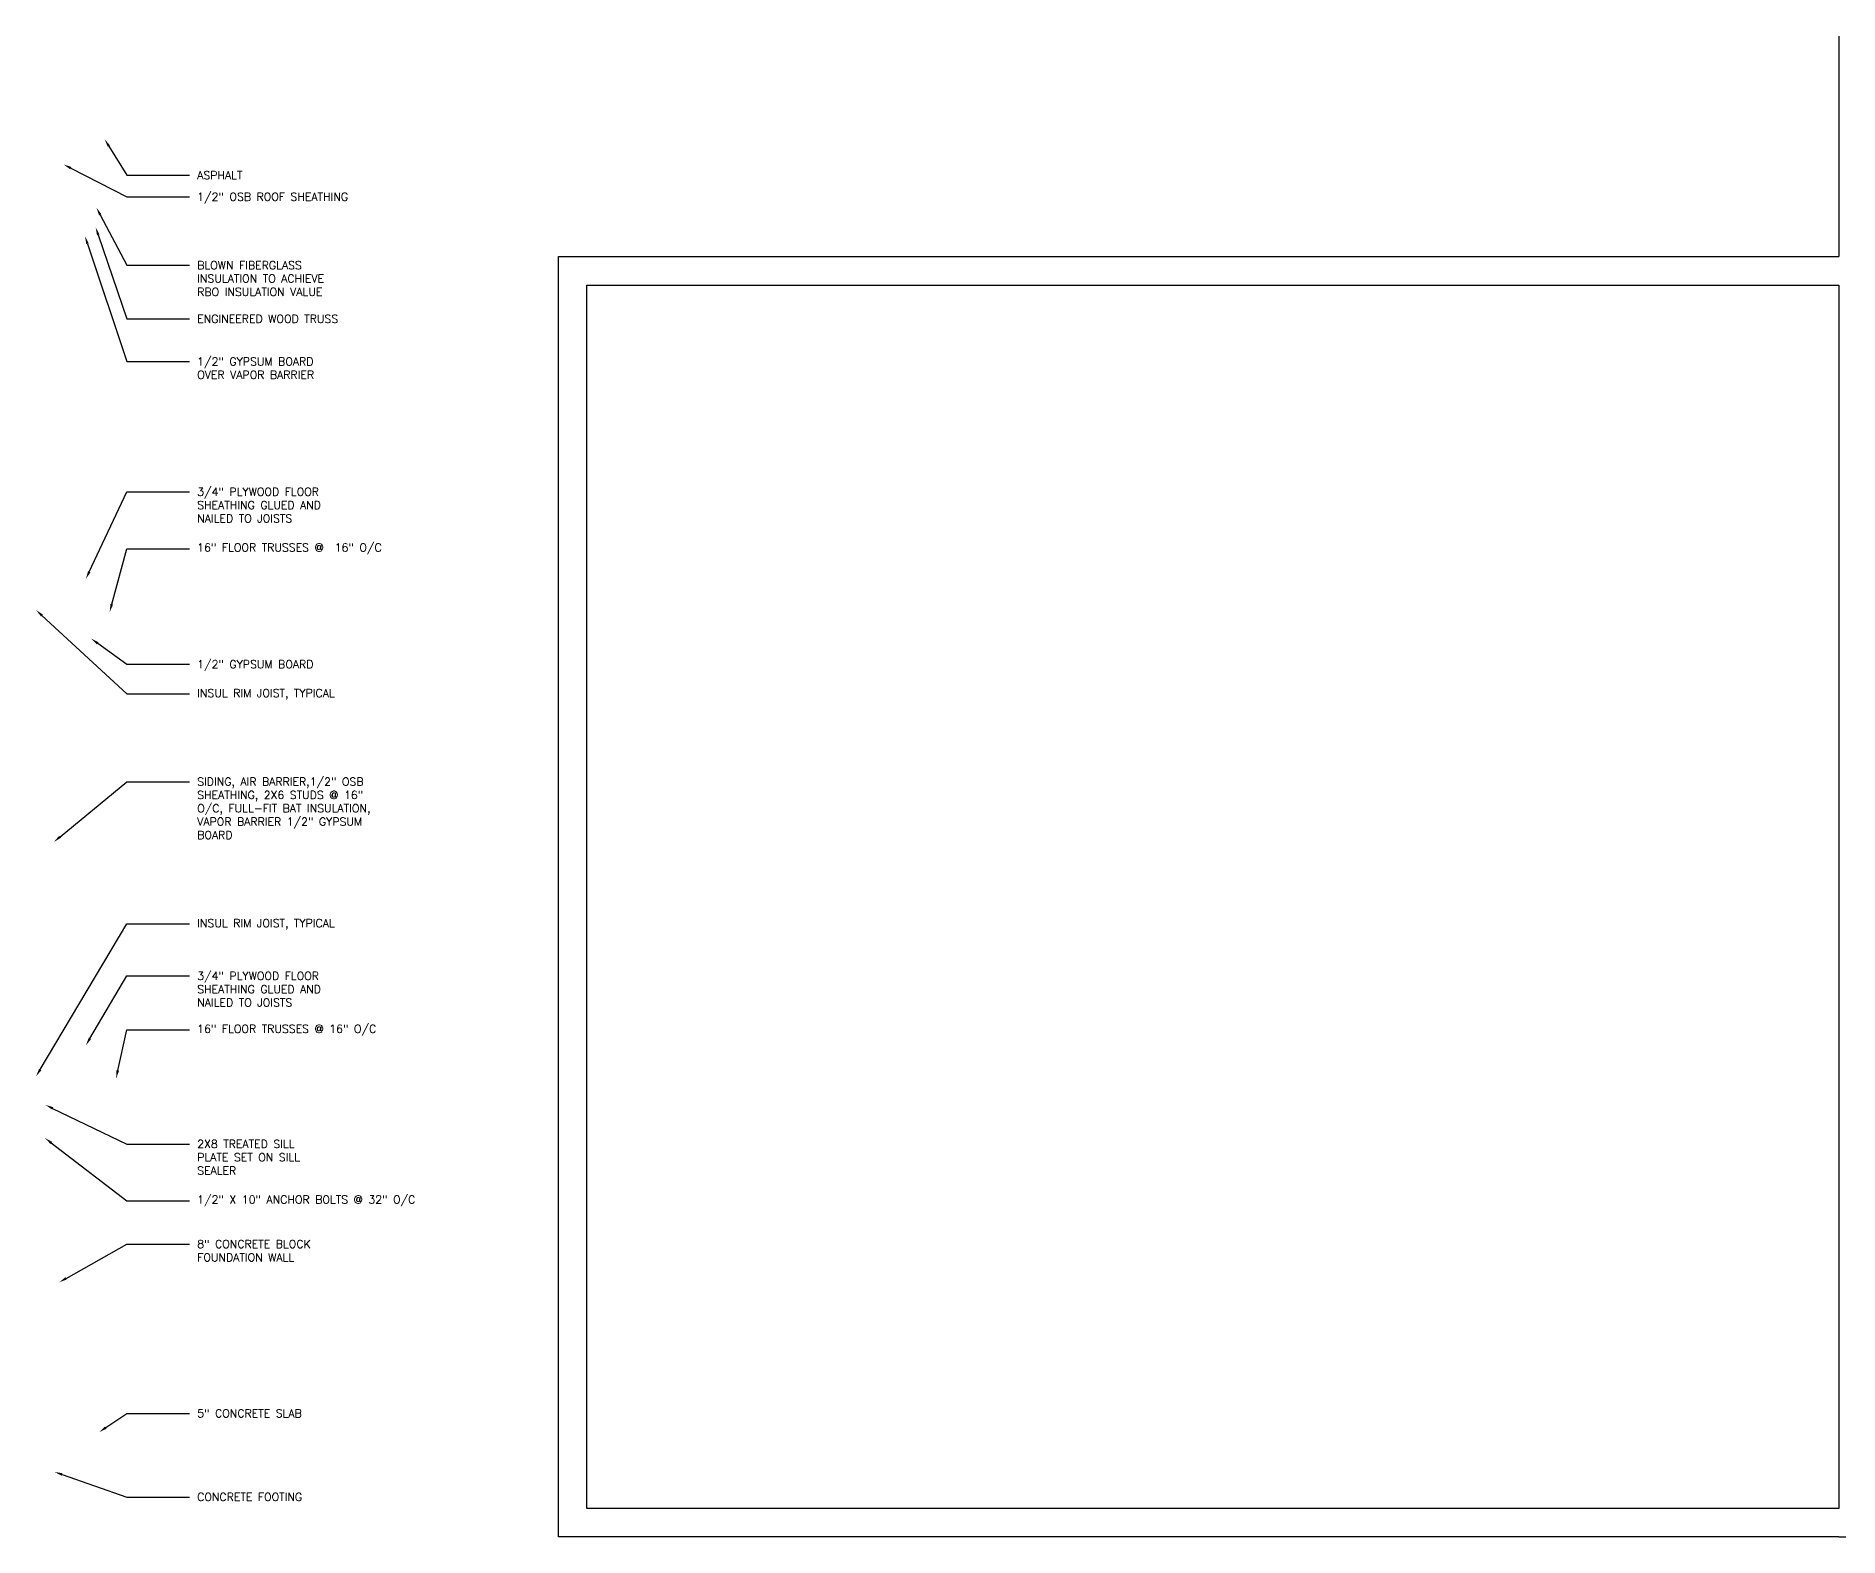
# Model space of a CAD drawing. Header units: inches. Extents: x -507 to 908, y 0 to 540.
# Drawn here: x -507 to 0, y 0 to 422 of the extents above; entities that cross this region are included whole.
import ezdxf
from ezdxf import colors
from ezdxf.entities.mleader import LeaderData, LeaderLine
from ezdxf.math import Vec2, Vec3

# ---------------------------------------------------------------- set-up
doc = ezdxf.new("R2010")
doc.units = ezdxf.units.IN
doc.header["$MEASUREMENT"] = 0
doc.layers.add('flr-b', color=130, linetype='Continuous')
doc.layers.add('grade', color=6, linetype='Continuous')
doc.styles.add('Roman', font='romans')

msp = doc.modelspace()

# ---------------------------------------------------------------- linework, layer by layer
at = {"layer": 'flr-b'}
for p, q in [((0, 422), (0, 360)), ((-360, 0), (-360, 360)), ((-360, 360), (0, 360)), ((-352, 8), (-352, 352)), ((-352, 352), (0, 352)), ((0, 352), (0, 8)), ((0, 8), (-352, 8)), ((0, 0), (-360, 0)), ((0, 0), (126.75, 0))]:
    msp.add_line(p, q, dxfattribs=at)

# ---------------------------------------------------------------- leaders
at = {"layer": 'grade'}
ml = msp.add_multileader_mtext('Standard', dxfattribs=at)
ml.set_content('ASPHALT', color=256, style='Roman')
ml.set_leader_properties(color=256, linetype='ByLayer', lineweight=-1)
ml.build(insert=Vec2(0, 0))
ml.multileader.update_dxf_attribs({"dogleg_length": 0.36, "arrow_head_size": 2.25, "scale": 24})
ctx = ml.context
ctx.base_point, ctx.scale, ctx.char_height, ctx.arrow_head_size, ctx.landing_gap_size, ctx.plane_origin = Vec3(-463.73, 382.85), 24, 2.25, 2.25, 2.16, Vec3(-487.59, 392.98)
notes = []
notes.append((ctx, [(0, (1, 1, 0), (-472.37, 382.85), (1, 0), 8.64, [(0, [(-487.59, 392.98), (-481.37, 382.85)], 0, [])])]))
ctx.mtext.insert, ctx.mtext.flow_direction = Vec3(-461.57, 383.99), 5
ml = msp.add_multileader_mtext('Standard', dxfattribs=at)
ml.set_content('1/2" OSB ROOF SHEATHING', color=256, style='Roman')
ml.set_leader_properties(color=256, linetype='ByLayer', lineweight=-1)
ml.build(insert=Vec2(0, 0))
ml.multileader.update_dxf_attribs({"dogleg_length": 0.36, "arrow_head_size": 2.25, "scale": 24})
ctx = ml.context
ctx.base_point, ctx.scale, ctx.char_height, ctx.arrow_head_size, ctx.landing_gap_size, ctx.plane_origin = Vec3(-463.73, 376.79), 24, 2.25, 2.25, 2.16, Vec3(-499.12, 385.89)
notes.append((ctx, [(0, (1, 1, 0), (-472.37, 376.79), (1, 0), 8.64, [(0, [(-499.12, 385.89), (-481.37, 376.79)], 0, [])])]))
ctx.mtext.insert, ctx.mtext.flow_direction = Vec3(-461.57, 377.93), 5
ml = msp.add_multileader_mtext('Standard', dxfattribs=at)
ml.set_content('BLOWN FIBERGLASS\\PINSULATION TO ACHIEVE\\PRBO INSULATION VALUE', color=256, style='Roman')
ml.set_leader_properties(color=256, linetype='ByLayer', lineweight=-1)
ml.build(insert=Vec2(0, 0))
ml.multileader.update_dxf_attribs({"dogleg_length": 0.36, "arrow_head_size": 2.25, "scale": 24})
ctx = ml.context
ctx.base_point, ctx.scale, ctx.char_height, ctx.arrow_head_size, ctx.landing_gap_size, ctx.plane_origin = Vec3(-463.73, 357.54), 24, 2.25, 2.25, 2.16, Vec3(-492.87, 373.73)
notes.append((ctx, [(0, (1, 1, 0), (-472.37, 357.54), (1, 0), 8.64, [(0, [(-489.87, 373.73), (-481.37, 357.54)], 0, [])])]))
ctx.mtext.insert, ctx.mtext.flow_direction = Vec3(-461.57, 358.68), 5
ml = msp.add_multileader_mtext('Standard', dxfattribs=at)
ml.set_content('1/2" GYPSUM BOARD\\POVER VAPOR BARRIER', color=256, style='Roman')
ml.set_leader_properties(color=256, linetype='ByLayer', lineweight=-1)
ml.build(insert=Vec2(0, 0))
ml.multileader.update_dxf_attribs({"dogleg_length": 0.36, "arrow_head_size": 2.25, "scale": 24})
ctx = ml.context
ctx.base_point, ctx.scale, ctx.char_height, ctx.arrow_head_size, ctx.landing_gap_size, ctx.plane_origin = Vec3(-463.73, 330.48), 24, 2.25, 2.25, 2.16, Vec3(-493.12, 365.73)
notes.append((ctx, [(0, (1, 1, 0), (-472.37, 330.48), (1, 0), 8.64, [(0, [(-493.12, 365.73), (-481.37, 330.48)], 0, [])])]))
ctx.mtext.insert, ctx.mtext.flow_direction = Vec3(-461.57, 331.62), 5
ml = msp.add_multileader_mtext('Standard', dxfattribs=at)
ml.set_content('ENGINEERED WOOD TRUSS', color=256, style='Roman')
ml.set_leader_properties(color=256, linetype='ByLayer', lineweight=-1)
ml.build(insert=Vec2(0, 0))
ml.multileader.update_dxf_attribs({"dogleg_length": 0.36, "arrow_head_size": 2.25, "scale": 24})
ctx = ml.context
ctx.base_point, ctx.scale, ctx.char_height, ctx.arrow_head_size, ctx.landing_gap_size, ctx.plane_origin = Vec3(-463.73, 342.48), 24, 2.25, 2.25, 2.16, Vec3(-490.12, 368.23)
notes.append((ctx, [(0, (1, 1, 0), (-472.37, 342.48), (1, 0), 8.64, [(0, [(-490.12, 368.23), (-481.37, 342.48)], 0, [])])]))
ctx.mtext.insert, ctx.mtext.flow_direction = Vec3(-461.57, 343.62), 5
ml = msp.add_multileader_mtext('Standard', dxfattribs=at)
ml.set_content('3/4" PLYWOOD FLOOR\\PSHEATHING GLUED AND\\PNAILED TO JOISTS', color=256, style='Roman')
ml.set_leader_properties(color=256, linetype='ByLayer', lineweight=-1)
ml.build(insert=Vec2(0, 0))
ml.multileader.update_dxf_attribs({"dogleg_length": 0.36, "arrow_head_size": 2.25, "scale": 24})
ctx = ml.context
ctx.base_point, ctx.scale, ctx.char_height, ctx.arrow_head_size, ctx.landing_gap_size, ctx.plane_origin = Vec3(-463.73, 293.85), 24, 2.25, 2.25, 2.16, Vec3(-492.87, 269.35)
notes.append((ctx, [(0, (1, 1, 0), (-472.37, 293.85), (1, 0), 8.64, [(0, [(-492.87, 269.35), (-481.37, 293.85)], 0, [])])]))
ctx.mtext.insert, ctx.mtext.flow_direction = Vec3(-461.57, 294.99), 5
ml = msp.add_multileader_mtext('Standard', dxfattribs=at)
ml.set_content('16" FLOOR TRUSSES @  16" O/C', color=256, style='Roman')
ml.set_leader_properties(color=256, linetype='ByLayer', lineweight=-1)
ml.build(insert=Vec2(0, 0))
ml.multileader.update_dxf_attribs({"dogleg_length": 0.36, "arrow_head_size": 2.25, "scale": 24})
ctx = ml.context
ctx.base_point, ctx.scale, ctx.char_height, ctx.arrow_head_size, ctx.landing_gap_size, ctx.plane_origin = Vec3(-463.73, 277.87), 24, 2.25, 2.25, 2.16, Vec3(-486.17, 260.07)
notes.append((ctx, [(0, (1, 1, 0), (-472.37, 277.87), (1, 0), 8.64, [(0, [(-486.17, 260.07), (-481.37, 277.87)], 0, [])])]))
ctx.mtext.insert, ctx.mtext.flow_direction = Vec3(-461.57, 279.32), 5
ml = msp.add_multileader_mtext('Standard', dxfattribs=at)
ml.set_content('INSUL RIM JOIST, TYPICAL', color=256, style='Roman')
ml.set_leader_properties(color=256, linetype='ByLayer', lineweight=-1)
ml.build(insert=Vec2(0, 0))
ml.multileader.update_dxf_attribs({"dogleg_length": 0.36, "arrow_head_size": 2.25, "scale": 24})
ctx = ml.context
ctx.base_point, ctx.scale, ctx.char_height, ctx.arrow_head_size, ctx.landing_gap_size, ctx.plane_origin = Vec3(-463.73, 237.04), 24, 2.25, 2.25, 2.16, Vec3(-506.87, 260.6)
notes.append((ctx, [(0, (1, 1, 0), (-472.37, 237.04), (1, 0), 8.64, [(0, [(-506.87, 260.6), (-481.37, 237.04)], 0, [])])]))
ctx.mtext.insert, ctx.mtext.flow_direction = Vec3(-461.57, 238.39), 5
ml = msp.add_multileader_mtext('Standard', dxfattribs=at)
ml.set_content('1/2" GYPSUM BOARD', color=256, style='Roman')
ml.set_leader_properties(color=256, linetype='ByLayer', lineweight=-1)
ml.build(insert=Vec2(0, 0))
ml.multileader.update_dxf_attribs({"dogleg_length": 0.36, "arrow_head_size": 2.25, "scale": 24})
ctx = ml.context
ctx.base_point, ctx.scale, ctx.char_height, ctx.arrow_head_size, ctx.landing_gap_size, ctx.plane_origin = Vec3(-463.73, 245.35), 24, 2.25, 2.25, 2.16, Vec3(-491.37, 252.6)
notes.append((ctx, [(0, (1, 1, 0), (-472.37, 245.35), (1, 0), 8.64, [(0, [(-491.37, 252.6), (-481.37, 245.35)], 0, [])])]))
ctx.mtext.insert, ctx.mtext.flow_direction = Vec3(-461.57, 246.49), 5
ml = msp.add_multileader_mtext('Standard', dxfattribs=at)
ml.set_content('SIDING, AIR BARRIER,1/2" OSB\\PSHEATHING, 2X6 STUDS @ 16"\\PO/C, FULL-FIT BAT INSULATION,\\PVAPOR BARRIER 1/2" GYPSUM\\PBOARD', color=256, style='Roman')
ml.set_leader_properties(color=256, linetype='ByLayer', lineweight=-1)
ml.build(insert=Vec2(0, 0))
ml.multileader.update_dxf_attribs({"dogleg_length": 0.36, "arrow_head_size": 2.25, "scale": 24})
ctx = ml.context
ctx.base_point, ctx.scale, ctx.char_height, ctx.arrow_head_size, ctx.landing_gap_size, ctx.plane_origin = Vec3(-463.73, 212.35), 24, 2.25, 2.25, 2.16, Vec3(-501.87, 195.41)
notes.append((ctx, [(0, (1, 1, 0), (-472.37, 212.35), (1, 0), 8.64, [(0, [(-501.87, 195.41), (-481.37, 212.35)], 0, [])])]))
ctx.mtext.insert, ctx.mtext.flow_direction = Vec3(-461.57, 213.49), 5
ml = msp.add_multileader_mtext('Standard', dxfattribs=at)
ml.set_content('INSUL RIM JOIST, TYPICAL', color=256, style='Roman')
ml.set_leader_properties(color=256, linetype='ByLayer', lineweight=-1)
ml.build(insert=Vec2(0, 0))
ml.multileader.update_dxf_attribs({"dogleg_length": 0.36, "arrow_head_size": 2.25, "scale": 24})
ctx = ml.context
ctx.base_point, ctx.scale, ctx.char_height, ctx.arrow_head_size, ctx.landing_gap_size, ctx.plane_origin = Vec3(-463.73, 172.35), 24, 2.25, 2.25, 2.16, Vec3(-506.87, 129.48)
notes.append((ctx, [(0, (1, 1, 0), (-472.37, 172.35), (1, 0), 8.64, [(0, [(-506.87, 129.48), (-481.37, 172.35)], 0, [])])]))
ctx.mtext.insert, ctx.mtext.flow_direction = Vec3(-461.57, 173.7), 5
ml = msp.add_multileader_mtext('Standard', dxfattribs=at)
ml.set_content('3/4" PLYWOOD FLOOR\\PSHEATHING GLUED AND\\PNAILED TO JOISTS', color=256, style='Roman')
ml.set_leader_properties(color=256, linetype='ByLayer', lineweight=-1)
ml.build(insert=Vec2(0, 0))
ml.multileader.update_dxf_attribs({"dogleg_length": 0.36, "arrow_head_size": 2.25, "scale": 24})
ctx = ml.context
ctx.base_point, ctx.scale, ctx.char_height, ctx.arrow_head_size, ctx.landing_gap_size, ctx.plane_origin = Vec3(-463.73, 157.73), 24, 2.25, 2.25, 2.16, Vec3(-492.87, 138.23)
notes.append((ctx, [(0, (1, 1, 0), (-472.37, 157.73), (1, 0), 8.64, [(0, [(-492.87, 138.23), (-481.37, 157.73)], 0, [])])]))
ctx.mtext.insert, ctx.mtext.flow_direction = Vec3(-461.57, 158.87), 5
ml = msp.add_multileader_mtext('Standard', dxfattribs=at)
ml.set_content('16" FLOOR TRUSSES @ 16" O/C', color=256, style='Roman')
ml.set_leader_properties(color=256, linetype='ByLayer', lineweight=-1)
ml.build(insert=Vec2(0, 0))
ml.multileader.update_dxf_attribs({"dogleg_length": 0.36, "arrow_head_size": 2.25, "scale": 24})
ctx = ml.context
ctx.base_point, ctx.scale, ctx.char_height, ctx.arrow_head_size, ctx.landing_gap_size, ctx.plane_origin = Vec3(-463.73, 142.54), 24, 2.25, 2.25, 2.16, Vec3(-450.87, 135.54)
notes.append((ctx, [(0, (1, 1, 0), (-472.37, 142.54), (1, 0), 8.64, [(0, [(-484.39, 128.93), (-481.37, 142.54)], 0, [])])]))
ctx.mtext.insert, ctx.mtext.flow_direction = Vec3(-461.57, 143.99), 5
ml = msp.add_multileader_mtext('Standard', dxfattribs=at)
ml.set_content('2X8 TREATED SILL\\PPLATE SET ON SILL\\PSEALER', color=256, style='Roman')
ml.set_leader_properties(color=256, linetype='ByLayer', lineweight=-1)
ml.build(insert=Vec2(0, 0))
ml.multileader.update_dxf_attribs({"dogleg_length": 0.36, "arrow_head_size": 2.25, "scale": 24})
ctx = ml.context
ctx.base_point, ctx.scale, ctx.char_height, ctx.arrow_head_size, ctx.landing_gap_size, ctx.plane_origin = Vec3(-463.73, 110.48), 24, 2.25, 2.25, 2.16, Vec3(-504.25, 121.48)
notes.append((ctx, [(0, (1, 1, 0), (-472.37, 110.48), (1, 0), 8.64, [(0, [(-504.25, 121.48), (-481.37, 110.48)], 0, [])])]))
ctx.mtext.insert, ctx.mtext.flow_direction = Vec3(-461.57, 111.62), 5
ml = msp.add_multileader_mtext('Standard', dxfattribs=at)
ml.set_content('1/2" X 10" ANCHOR BOLTS @ 32" O/C', color=256, style='Roman')
ml.set_leader_properties(color=256, linetype='ByLayer', lineweight=-1)
ml.build(insert=Vec2(0, 0))
ml.multileader.update_dxf_attribs({"dogleg_length": 0.36, "arrow_head_size": 2.25, "scale": 24})
ctx = ml.context
ctx.base_point, ctx.scale, ctx.char_height, ctx.arrow_head_size, ctx.landing_gap_size, ctx.plane_origin = Vec3(-463.73, 94.54), 24, 2.25, 2.25, 2.16, Vec3(-504.37, 112.16)
notes.append((ctx, [(0, (1, 1, 0), (-472.37, 94.54), (1, 0), 8.64, [(0, [(-504.37, 112.16), (-481.37, 94.54)], 0, [])])]))
ctx.mtext.insert, ctx.mtext.flow_direction = Vec3(-461.57, 95.99), 5
ml = msp.add_multileader_mtext('Standard', dxfattribs=at)
ml.set_content('8" CONCRETE BLOCK\\PFOUNDATION WALL', color=256, style='Roman')
ml.set_leader_properties(color=256, linetype='ByLayer', lineweight=-1)
ml.build(insert=Vec2(0, 0))
ml.multileader.update_dxf_attribs({"dogleg_length": 0.36, "arrow_head_size": 2.25, "scale": 24})
ctx = ml.context
ctx.base_point, ctx.scale, ctx.char_height, ctx.arrow_head_size, ctx.landing_gap_size, ctx.plane_origin = Vec3(-463.73, 82.35), 24, 2.25, 2.25, 2.16, Vec3(-500.37, 71.6)
notes.append((ctx, [(0, (1, 1, 0), (-472.37, 82.35), (1, 0), 8.64, [(0, [(-500.37, 71.6), (-481.37, 82.35)], 0, [])])]))
ctx.mtext.insert, ctx.mtext.flow_direction = Vec3(-461.57, 83.49), 5
ml = msp.add_multileader_mtext('Standard', dxfattribs=at)
ml.set_content('5" CONCRETE SLAB', color=256, style='Roman')
ml.set_leader_properties(color=256, linetype='ByLayer', lineweight=-1)
ml.build(insert=Vec2(0, 0))
ml.multileader.update_dxf_attribs({"dogleg_length": 0.36, "arrow_head_size": 2.25, "scale": 24})
ctx = ml.context
ctx.base_point, ctx.scale, ctx.char_height, ctx.arrow_head_size, ctx.landing_gap_size, ctx.plane_origin = Vec3(-463.73, 34.73), 24, 2.25, 2.25, 2.16, Vec3(-489.12, 29.48)
notes.append((ctx, [(0, (1, 1, 0), (-472.37, 34.73), (1, 0), 8.64, [(0, [(-489.12, 29.48), (-481.37, 34.73)], 0, [])])]))
ctx.mtext.insert, ctx.mtext.flow_direction = Vec3(-461.57, 35.87), 5
ml = msp.add_multileader_mtext('Standard', dxfattribs=at)
ml.set_content('CONCRETE FOOTING', color=256, style='Roman')
ml.set_leader_properties(color=256, linetype='ByLayer', lineweight=-1)
ml.build(insert=Vec2(0, 0))
ml.multileader.update_dxf_attribs({"dogleg_length": 0.36, "arrow_head_size": 2.25, "scale": 24})
ctx = ml.context
ctx.base_point, ctx.scale, ctx.char_height, ctx.arrow_head_size, ctx.landing_gap_size, ctx.plane_origin = Vec3(-463.73, 11.23), 24, 2.25, 2.25, 2.16, Vec3(-444.56, 125.41)
notes.append((ctx, [(0, (1, 1, 0), (-472.37, 11.23), (1, 0), 8.64, [(0, [(-501.69, 18.29), (-481.37, 11.23)], 0, [])])]))
ctx.mtext.insert, ctx.mtext.flow_direction = Vec3(-461.57, 12.37), 5
for ctx, leaders in notes:
    for number, flags, end, landing, length, lines in leaders:
        leader = LeaderData()
        leader.index, (leader.has_last_leader_line, leader.has_dogleg_vector, leader.attachment_direction) = number, flags
        leader.last_leader_point, leader.dogleg_vector, leader.dogleg_length = Vec3(end), Vec3(landing), length
        for number, points, colour, breaks in lines:
            line = LeaderLine()
            line.index, line.vertices, line.color, line.breaks = number, Vec3.list(points), colors.encode_raw_color(colour), breaks
            leader.lines.append(line)
        ctx.leaders.append(leader)

doc.saveas('drawing.dxf')
